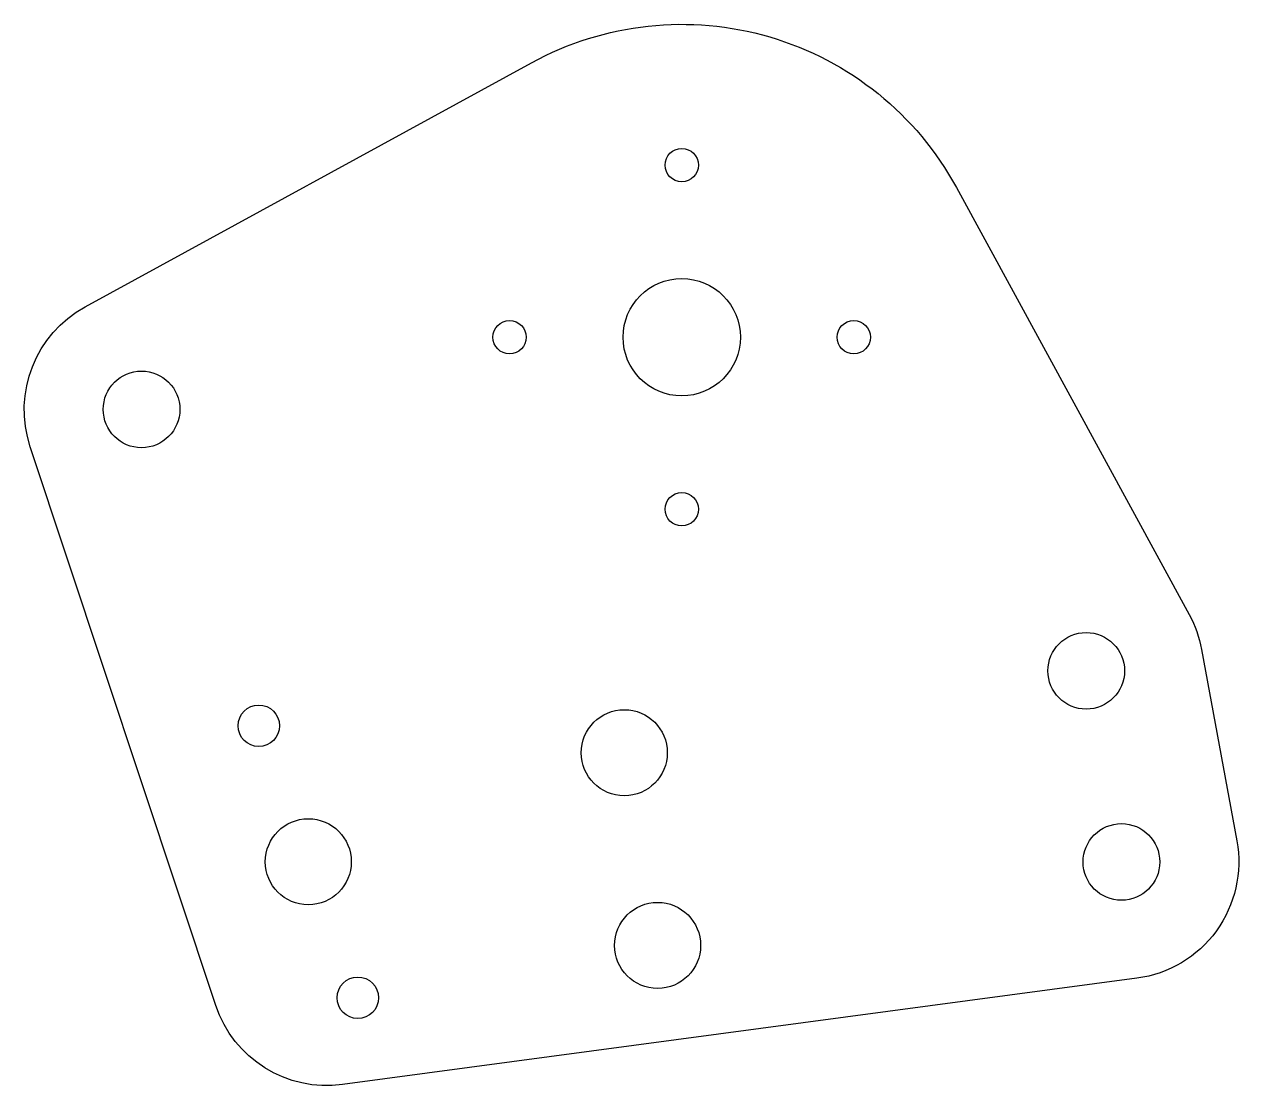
# Model space of a CAD drawing. Header units: millimetres. Extents: x -18 to 137, y -19 to 117.
import ezdxf

# ---------------------------------------------------------------- set-up
doc = ezdxf.new("R2010")
doc.units = ezdxf.units.MM
doc.layers.get('0').update_dxf_attribs({"linetype": 'CONTINUOUS'})

msp = doc.modelspace()

# ---------------------------------------------------------------- linework, layer by layer
msp.add_lwpolyline([(47.03, 112.27, -0.41461), (101.34, 96.32), (131.11, 41.71, -0.079417), (132.69, 37.25), (137.19, 12.81, -0.428612), (124.43, -4.77), (22.87, -18.37, -0.360302), (6.65, -8.23), (-17.07, 63.18, -0.362491), (-10.03, 81.07)], format="xyb", close=True)
for centre, radius in [((66.22, 99.18), 2.13), ((66.22, 77.18), 7.5), ((44.22, 77.18), 2.13), ((88.22, 77.18), 2.13), ((-2.84, 67.95), 4.9), ((66.22, 55.18), 2.13), ((117.94, 34.53), 4.9), ((12.15, 27.51), 2.65), ((58.88, 24.06), 5.5), ((18.48, 10.12), 5.5), ((122.44, 10.1), 4.9), ((63.14, -0.57), 5.5), ((24.81, -7.26), 2.65)]:
    msp.add_circle(centre, radius)

doc.saveas('drawing.dxf')
